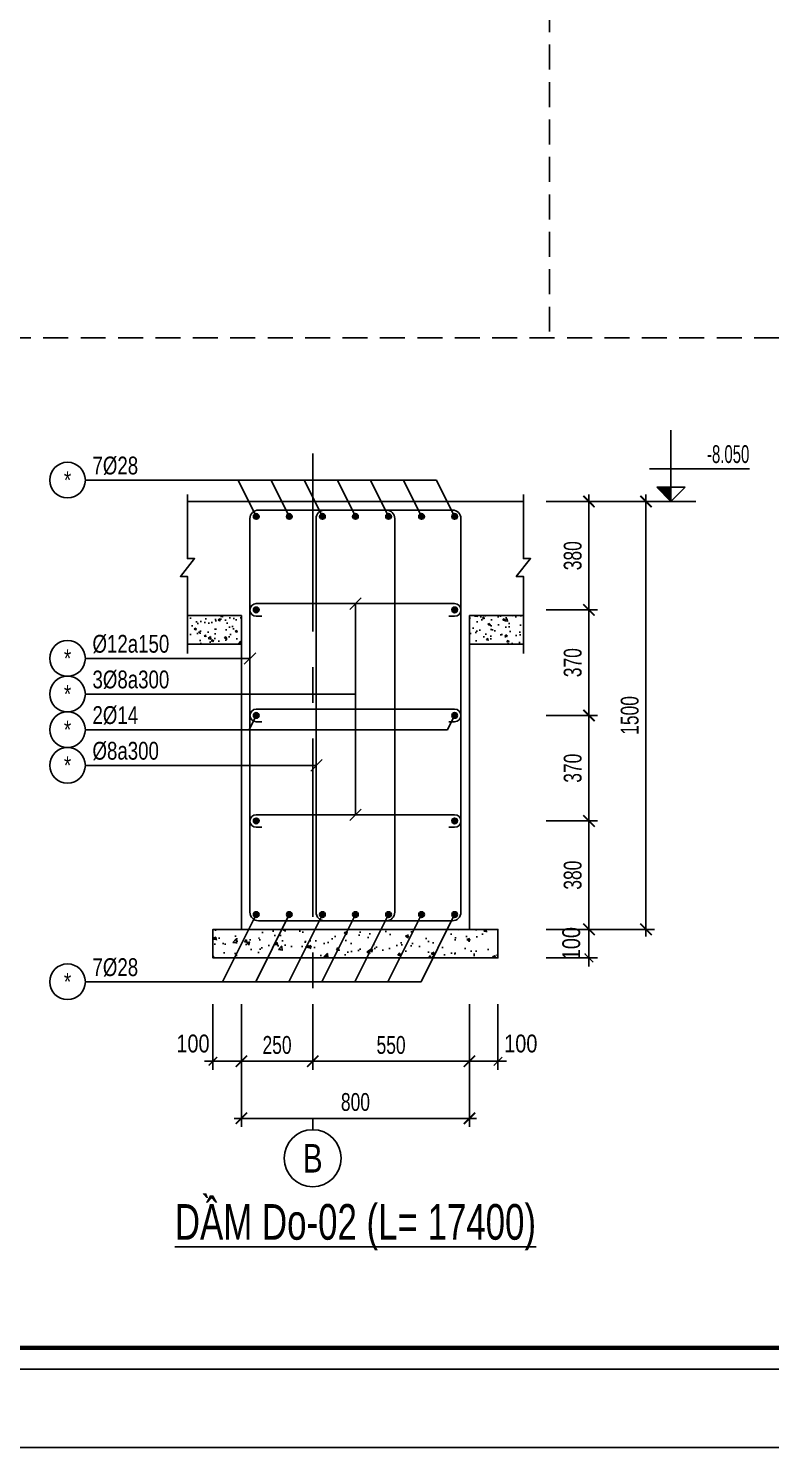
# Model space of a CAD drawing. Extents: x 71 to 2424299, y -14 to 1061502.
# Drawn here: x 1143199 to 1145802, y 521457 to 526433 of the extents above; entities that cross this region are included whole.
import ezdxf
from ezdxf.enums import TextEntityAlignment as Align

# ---------------------------------------------------------------- set-up
doc = ezdxf.new("R2010")
doc.units = 0
doc.header["$LTSCALE"] = 1000
doc.header["$MEASUREMENT"] = 0
doc.header["$PDMODE"] = 3
doc.linetypes.add('CENTER', pattern=[2, 1.25, -0.25, 0.25, -0.25])
doc.linetypes.add('HIDDEN', pattern=[0.375, 0.25, -0.125])
doc.layers.get('0').update_dxf_attribs({"linetype": 'CONTINUOUS'})
doc.layers.get('Defpoints').update_dxf_attribs({"linetype": 'CONTINUOUS'})
for name, color, linetype in [('CDC-KHUNGTEN', 7, 'CONTINUOUS'), ('CDC.02.DIM', 1, 'CONTINUOUS'), ('CDC.03.BORDER', 3, 'CONTINUOUS'), ('CDC.04.HIDDEN', 8, 'HIDDEN'), ('CDC.05.STEEL', 4, 'CONTINUOUS'), ('CDC.06.TEXT', 2, 'CONTINUOUS'), ('CDC.10.HATCH', 9, 'CONTINUOUS'), ('CDC.11.NOTE', 8, 'CONTINUOUS'), ('CDC.14.STEELNUM', 9, 'CONTINUOUS'), ('KCS_AXIS_SUB', 18, 'CENTER'), ('KCS_CHI', 1, 'CONTINUOUS'), ('KCS_HATCH', 201, 'CONTINUOUS'), ('KCS_SNODE', 6, 'CONTINUOUS'), ('KCS_STEEL', 4, 'CONTINUOUS'), ('KCS_TEXT', 2, 'CONTINUOUS')]:
    doc.layers.add(name, color=color, linetype=linetype)
doc.styles.add('ARIAL', font='arial.ttf', dxfattribs={"width": 0.8})
doc.styles.add('KCS_BIGTEXT', font='arial.ttf', dxfattribs={"width": 0.75})
doc.styles.add('KCS_SMTEXT', font='arial.ttf', dxfattribs={"width": 0.7})
doc.dimstyles.new('D25', dxfattribs={"dimtxt": 62.5, "dimasz": 30, "dimexe": 30, "dimexo": 0, "dimgap": 30, "dimtad": 1, "dimdec": 0, "dimzin": 13, "dimdsep": 46, "dimtxsty": 'ARIAL', "dimblk": 'ARCHTICK', "dimcen": 0, "dimdle": 30, "dimclrd": 256, "dimclre": 256, "dimclrt": 2, "dimadec": 0, "dimazin": 0, "dimtfac": 1, "dimtdec": 0, "dimtix": 1, "dimtmove": 2, "dimatfit": 0, "dimldrblk": 'ARCHTICK', "dimfxl": 1, "dimtolj": 1, "dimtzin": 13, "dimlwd": -1, "dimarcsym": 1})
doc.dimstyles.new('KCS_DIM25', dxfattribs={"dimscale": 25, "dimtxt": 2.5, "dimasz": 1.6, "dimexe": 1.2, "dimexo": 0, "dimgap": 1, "dimtad": 1, "dimdec": 0, "dimzin": 0, "dimdsep": 46, "dimtxsty": 'KCS_SMTEXT', "dimblk": 'ARCHTICK', "dimcen": 0, "dimdle": 1, "dimclrd": 256, "dimclre": 256, "dimclrt": 2, "dimadec": 0, "dimazin": 0, "dimtfac": 1, "dimtdec": 0, "dimtix": 1, "dimtmove": 2, "dimatfit": 3, "dimfxl": 1, "dimtolj": 1, "dimtzin": 0, "dimarcsym": 0})

# ---------------------------------------------------------------- blocks, each defined once
blk = doc.blocks.new('_ArchTick')
at = {"color": 0, "linetype": 'ByBlock', "const_width": 0.15}
blk.add_lwpolyline([(-0.5, -0.5), (0.5, 0.5)], dxfattribs=at)
blk = doc.blocks.new('*D260')
at = {"layer": 'CDC.02.DIM', "color": 1, "lineweight": -2, "ltscale": 0.5, "transparency": 16777216}
for p, q in [((1143946, 523011.6), (1143946, 522781.6)), ((1144196, 523011.6), (1144196, 522781.6)), ((1143921, 522811.6), (1144221, 522811.6))]:
    blk.add_line(p, q, dxfattribs=at)
at = {"layer": 'Defpoints', "color": 0, "ltscale": 0.5, "transparency": 16777216}
for p in [(1143946, 523011.6), (1144196, 523011.6), (1144196, 522811.6)]:
    blk.add_point(p, dxfattribs=at)
at = {"layer": 'CDC.02.DIM', "color": 1, "lineweight": -2, "ltscale": 0.5, "transparency": 16777216, "xscale": 40, "yscale": 40, "zscale": 40, "rotation": 180}
blk.add_blockref('_ArchTick', (1143946, 522811.6), dxfattribs=at)
at = {"layer": 'CDC.02.DIM', "color": 1, "lineweight": -2, "ltscale": 0.5, "transparency": 16777216, "xscale": 40, "yscale": 40, "zscale": 40}
blk.add_blockref('_ArchTick', (1144196, 522811.6), dxfattribs=at)
at = {"layer": 'CDC.02.DIM', "color": 2, "ltscale": 0.5, "transparency": 16777216, "insert": (1144071, 522868.5), "char_height": 62.5, "attachment_point": 5, "style": 'KCS_SMTEXT'}
blk.add_mtext('\\A1;250', dxfattribs=at)
blk = doc.blocks.new('*D261')
at = {"layer": 'CDC.02.DIM', "color": 1, "lineweight": -2, "ltscale": 0.5, "transparency": 16777216}
for p, q in [((1144196, 523011.6), (1144196, 522781.6)), ((1144746, 523011.6), (1144746, 522781.6)), ((1144771, 522811.6), (1144171, 522811.6))]:
    blk.add_line(p, q, dxfattribs=at)
at = {"layer": 'Defpoints', "color": 0, "ltscale": 0.5, "transparency": 16777216}
for p in [(1144196, 523011.6), (1144746, 523011.6), (1144196, 522811.6)]:
    blk.add_point(p, dxfattribs=at)
at = {"layer": 'CDC.02.DIM', "color": 1, "lineweight": -2, "ltscale": 0.5, "transparency": 16777216, "xscale": 40, "yscale": 40, "zscale": 40, "rotation": 180}
blk.add_blockref('_ArchTick', (1144196, 522811.6), dxfattribs=at)
at = {"layer": 'CDC.02.DIM', "color": 1, "lineweight": -2, "ltscale": 0.5, "transparency": 16777216, "xscale": 40, "yscale": 40, "zscale": 40}
blk.add_blockref('_ArchTick', (1144746, 522811.6), dxfattribs=at)
at = {"layer": 'CDC.02.DIM', "color": 2, "ltscale": 0.5, "transparency": 16777216, "insert": (1144471, 522868.5), "char_height": 62.5, "attachment_point": 5, "style": 'KCS_SMTEXT'}
blk.add_mtext('\\A1;550', dxfattribs=at)
blk = doc.blocks.new('*D262')
at = {"layer": 'CDC.02.DIM', "color": 1, "lineweight": -2, "ltscale": 0.5, "transparency": 16777216}
for p, q in [((1143946, 523011.6), (1143946, 522581.6)), ((1144746, 523011.6), (1144746, 522581.6)), ((1143921, 522611.6), (1144771, 522611.6))]:
    blk.add_line(p, q, dxfattribs=at)
at = {"layer": 'Defpoints', "color": 0, "ltscale": 0.5, "transparency": 16777216}
for p in [(1143946, 523011.6), (1144746, 523011.6), (1144746, 522611.6)]:
    blk.add_point(p, dxfattribs=at)
at = {"layer": 'CDC.02.DIM', "color": 1, "lineweight": -2, "ltscale": 0.5, "transparency": 16777216, "xscale": 40, "yscale": 40, "zscale": 40, "rotation": 180}
blk.add_blockref('_ArchTick', (1143946, 522611.6), dxfattribs=at)
at = {"layer": 'CDC.02.DIM', "color": 1, "lineweight": -2, "ltscale": 0.5, "transparency": 16777216, "xscale": 40, "yscale": 40, "zscale": 40}
blk.add_blockref('_ArchTick', (1144746, 522611.6), dxfattribs=at)
at = {"layer": 'CDC.02.DIM', "color": 2, "ltscale": 0.5, "transparency": 16777216, "insert": (1144346, 522668.5), "char_height": 62.5, "attachment_point": 5, "style": 'KCS_SMTEXT'}
blk.add_mtext('\\A1;800', dxfattribs=at)
blk = doc.blocks.new('*D263')
at = {"layer": 'CDC.02.DIM', "color": 1, "lineweight": -2, "ltscale": 0.5, "transparency": 16777216}
for p, q in [((1145015.2, 524394.1), (1145195.2, 524394.1)), ((1145165.2, 523999.1), (1145165.2, 524419.1)), ((1145015.2, 524024.1), (1145195.2, 524024.1))]:
    blk.add_line(p, q, dxfattribs=at)
at = {"layer": 'Defpoints', "color": 0, "ltscale": 0.5, "transparency": 16777216}
for p in [(1145015.2, 524394.1), (1145165.2, 524394.1), (1145015.2, 524024.1)]:
    blk.add_point(p, dxfattribs=at)
at = {"layer": 'CDC.02.DIM', "color": 1, "lineweight": -2, "ltscale": 0.5, "transparency": 16777216, "xscale": 40, "yscale": 40, "zscale": 40}
for p, rotation in [((1145165.2, 524394.1), 90), ((1145165.2, 524024.1), 270)]:
    blk.add_blockref('_ArchTick', p, dxfattribs=dict(at, rotation=rotation))
at = {"layer": 'CDC.02.DIM', "color": 2, "ltscale": 0.5, "transparency": 16777216, "insert": (1145108.3, 524209.1), "char_height": 62.5, "attachment_point": 5, "rotation": 90, "style": 'KCS_SMTEXT'}
blk.add_mtext('\\A1;370', dxfattribs=at)
blk = doc.blocks.new('*D264')
at = {"layer": 'CDC.02.DIM', "color": 1, "lineweight": -2, "ltscale": 0.5, "transparency": 16777216}
for p, q in [((1145165.2, 524049.1), (1145165.2, 523629.1)), ((1145015.2, 524024.1), (1145195.2, 524024.1)), ((1145015.2, 523654.1), (1145195.2, 523654.1))]:
    blk.add_line(p, q, dxfattribs=at)
at = {"layer": 'Defpoints', "color": 0, "ltscale": 0.5, "transparency": 16777216}
for p in [(1145015.2, 524024.1), (1145015.2, 523654.1), (1145165.2, 523654.1)]:
    blk.add_point(p, dxfattribs=at)
at = {"layer": 'CDC.02.DIM', "color": 1, "lineweight": -2, "ltscale": 0.5, "transparency": 16777216, "xscale": 40, "yscale": 40, "zscale": 40}
for p, rotation in [((1145165.2, 524024.1), 90), ((1145165.2, 523654.1), 270)]:
    blk.add_blockref('_ArchTick', p, dxfattribs=dict(at, rotation=rotation))
at = {"layer": 'CDC.02.DIM', "color": 2, "ltscale": 0.5, "transparency": 16777216, "insert": (1145108.3, 523839.1), "char_height": 62.5, "attachment_point": 5, "rotation": 90, "style": 'KCS_SMTEXT'}
blk.add_mtext('\\A1;370', dxfattribs=at)
blk = doc.blocks.new('*D265')
at = {"layer": 'CDC.02.DIM', "color": 1, "lineweight": -2, "ltscale": 0.5, "transparency": 16777216}
for p, q in [((1145165.2, 524799.1), (1145165.2, 524369.1)), ((1145015.2, 524774.1), (1145195.2, 524774.1)), ((1145015.2, 524394.1), (1145195.2, 524394.1))]:
    blk.add_line(p, q, dxfattribs=at)
at = {"layer": 'Defpoints', "color": 0, "ltscale": 0.5, "transparency": 16777216}
for p in [(1145015.2, 524774.1), (1145015.2, 524394.1), (1145165.2, 524394.1)]:
    blk.add_point(p, dxfattribs=at)
at = {"layer": 'CDC.02.DIM', "color": 1, "lineweight": -2, "ltscale": 0.5, "transparency": 16777216, "xscale": 40, "yscale": 40, "zscale": 40}
for p, rotation in [((1145165.2, 524774.1), 90), ((1145165.2, 524394.1), 270)]:
    blk.add_blockref('_ArchTick', p, dxfattribs=dict(at, rotation=rotation))
at = {"layer": 'CDC.02.DIM', "color": 2, "ltscale": 0.5, "transparency": 16777216, "insert": (1145108.3, 524584.1), "char_height": 62.5, "attachment_point": 5, "rotation": 90, "style": 'KCS_SMTEXT'}
blk.add_mtext('\\A1;380', dxfattribs=at)
blk = doc.blocks.new('*D266')
at = {"layer": 'CDC.02.DIM', "color": 1, "lineweight": -2, "ltscale": 0.5, "transparency": 16777216}
for p, q in [((1145015.2, 523654.1), (1145195.2, 523654.1)), ((1145165.2, 523249.1), (1145165.2, 523679.1)), ((1145015.2, 523274.1), (1145195.2, 523274.1))]:
    blk.add_line(p, q, dxfattribs=at)
at = {"layer": 'Defpoints', "color": 0, "ltscale": 0.5, "transparency": 16777216}
for p in [(1145015.2, 523654.1), (1145165.2, 523654.1), (1145015.2, 523274.1)]:
    blk.add_point(p, dxfattribs=at)
at = {"layer": 'CDC.02.DIM', "color": 1, "lineweight": -2, "ltscale": 0.5, "transparency": 16777216, "xscale": 40, "yscale": 40, "zscale": 40}
for p, rotation in [((1145165.2, 523654.1), 90), ((1145165.2, 523274.1), 270)]:
    blk.add_blockref('_ArchTick', p, dxfattribs=dict(at, rotation=rotation))
at = {"layer": 'CDC.02.DIM', "color": 2, "ltscale": 0.5, "transparency": 16777216, "insert": (1145108.3, 523464.1), "char_height": 62.5, "attachment_point": 5, "rotation": 90, "style": 'KCS_SMTEXT'}
blk.add_mtext('\\A1;380', dxfattribs=at)
blk = doc.blocks.new('*D267')
at = {"layer": 'CDC.02.DIM', "color": 1, "lineweight": -2, "ltscale": 0.5, "transparency": 16777216}
for p, q in [((1145365.2, 524799.1), (1145365.2, 523249.1)), ((1145015.2, 524774.1), (1145395.2, 524774.1)), ((1145015.2, 523274.1), (1145395.2, 523274.1))]:
    blk.add_line(p, q, dxfattribs=at)
at = {"layer": 'Defpoints', "color": 0, "ltscale": 0.5, "transparency": 16777216}
for p in [(1145015.2, 524774.1), (1145015.2, 523274.1), (1145365.2, 523274.1)]:
    blk.add_point(p, dxfattribs=at)
at = {"layer": 'CDC.02.DIM', "color": 1, "lineweight": -2, "ltscale": 0.5, "transparency": 16777216, "xscale": 40, "yscale": 40, "zscale": 40}
for p, rotation in [((1145365.2, 524774.1), 90), ((1145365.2, 523274.1), 270)]:
    blk.add_blockref('_ArchTick', p, dxfattribs=dict(at, rotation=rotation))
at = {"layer": 'CDC.02.DIM', "color": 2, "ltscale": 0.5, "transparency": 16777216, "insert": (1145308.3, 524024.1), "char_height": 62.5, "attachment_point": 5, "rotation": 90, "style": 'KCS_SMTEXT'}
blk.add_mtext('\\A1;1500', dxfattribs=at)
blk = doc.blocks.new('KCS_SNODE')
at = {"layer": 'KCS_SNODE'}
blk.add_hatch(color=256, dxfattribs=at).paths.add_polyline_path([(-10, 0, 1), (10, 0, 1)])
blk.add_circle((0, 0), 10, dxfattribs=at)
blk = doc.blocks.new('COS_CD')
at = {"layer": 'KCS_HATCH'}
blk.add_hatch(color=256, dxfattribs=at).paths.add_polyline_path([(37.5, 50), (87.5, 0), (87.5, 50)])
at = {"layer": 'KCS_CHI'}
for p, q in [((37.5, 50), (137.5, 50)), ((87.5, 0), (37.5, 50)), ((87.5, 0), (87.5, 50)), ((87.5, 0), (137.5, 50)), ((0, 0), (175, 0))]:
    blk.add_line(p, q, dxfattribs=at)
blk = doc.blocks.new('*D269')
at = {"layer": 'CDC.02.DIM', "lineweight": -2, "ltscale": 0.5, "transparency": 16777216}
for p, q in [((1143846, 523011.6), (1143846, 522781.6)), ((1143946, 523011.6), (1143946, 522781.6))]:
    blk.add_line(p, q, dxfattribs=at)
at = {"layer": 'CDC.02.DIM', "ltscale": 0.5, "transparency": 16777216}
for p, q in [((1143846, 522811.6), (1143816, 522811.6)), ((1143946, 522811.6), (1143846, 522811.6)), ((1143946, 522811.6), (1143976, 522811.6))]:
    blk.add_line(p, q, dxfattribs=at)
at = {"layer": 'Defpoints', "color": 0, "ltscale": 0.5, "transparency": 16777216}
for p in [(1143846, 523011.6), (1143946, 523011.6), (1143846, 522811.6)]:
    blk.add_point(p, dxfattribs=at)
at = {"layer": 'CDC.02.DIM', "ltscale": 0.5, "transparency": 16777216, "xscale": 30, "yscale": 30, "zscale": 30}
blk.add_blockref('_ArchTick', (1143846, 522811.6), dxfattribs=at)
at = {"layer": 'CDC.02.DIM', "ltscale": 0.5, "transparency": 16777216, "xscale": 30, "yscale": 30, "zscale": 30, "rotation": 180}
blk.add_blockref('_ArchTick', (1143946, 522811.6), dxfattribs=at)
at = {"layer": 'CDC.02.DIM', "color": 2, "ltscale": 0.5, "transparency": 16777216, "insert": (1143776, 522873.5), "char_height": 62.5, "attachment_point": 5, "style": 'ARIAL'}
blk.add_mtext('\\A1;100', dxfattribs=at)
blk = doc.blocks.new('*D271')
at = {"layer": 'CDC.02.DIM', "lineweight": -2, "ltscale": 0.5, "transparency": 16777216}
for p, q in [((1144746, 523011.6), (1144746, 522781.6)), ((1144846, 523011.6), (1144846, 522781.6))]:
    blk.add_line(p, q, dxfattribs=at)
at = {"layer": 'CDC.02.DIM', "ltscale": 0.5, "transparency": 16777216}
for p, q in [((1144746, 522811.6), (1144716, 522811.6)), ((1144746, 522811.6), (1144846, 522811.6)), ((1144846, 522811.6), (1144876, 522811.6))]:
    blk.add_line(p, q, dxfattribs=at)
at = {"layer": 'Defpoints', "color": 0, "ltscale": 0.5, "transparency": 16777216}
for p in [(1144746, 523011.6), (1144846, 523011.6), (1144846, 522811.6)]:
    blk.add_point(p, dxfattribs=at)
at = {"layer": 'CDC.02.DIM', "ltscale": 0.5, "transparency": 16777216, "xscale": 30, "yscale": 30, "zscale": 30}
blk.add_blockref('_ArchTick', (1144746, 522811.6), dxfattribs=at)
at = {"layer": 'CDC.02.DIM', "ltscale": 0.5, "transparency": 16777216, "xscale": 30, "yscale": 30, "zscale": 30, "rotation": 180}
blk.add_blockref('_ArchTick', (1144846, 522811.6), dxfattribs=at)
at = {"layer": 'CDC.02.DIM', "color": 2, "ltscale": 0.5, "transparency": 16777216, "insert": (1144926, 522873.5), "char_height": 62.5, "attachment_point": 5, "style": 'ARIAL'}
blk.add_mtext('\\A1;100', dxfattribs=at)
blk = doc.blocks.new('*D278')
at = {"layer": 'CDC.02.DIM', "ltscale": 0.5, "transparency": 16777216}
for p, q in [((1145165.2, 523274.1), (1145165.2, 523304.1)), ((1145165.2, 523274.1), (1145165.2, 523174.1)), ((1145165.2, 523174.1), (1145165.2, 523144.1))]:
    blk.add_line(p, q, dxfattribs=at)
at = {"layer": 'CDC.02.DIM', "lineweight": -2, "ltscale": 0.5, "transparency": 16777216}
for p, q in [((1145015.2, 523274.1), (1145195.2, 523274.1)), ((1145015.2, 523174.1), (1145195.2, 523174.1))]:
    blk.add_line(p, q, dxfattribs=at)
at = {"layer": 'Defpoints', "color": 0, "ltscale": 0.5, "transparency": 16777216}
for p in [(1145015.2, 523274.1), (1145015.2, 523174.1), (1145165.2, 523174.1)]:
    blk.add_point(p, dxfattribs=at)
at = {"layer": 'CDC.02.DIM', "ltscale": 0.5, "transparency": 16777216, "xscale": 30, "yscale": 30, "zscale": 30}
for p, rotation in [((1145165.2, 523274.1), 270), ((1145165.2, 523174.1), 90)]:
    blk.add_blockref('_ArchTick', p, dxfattribs=dict(at, rotation=rotation))
at = {"layer": 'CDC.02.DIM', "color": 2, "ltscale": 0.5, "transparency": 16777216, "insert": (1145103.3, 523224.1), "char_height": 62.5, "attachment_point": 5, "rotation": 90, "style": 'ARIAL'}
blk.add_mtext('\\A1;100', dxfattribs=at)
blk = doc.blocks.new('KHUNG TEN')
at = {"layer": 'CDC-KHUNGTEN', "color": 8}
blk.add_lwpolyline([(75096, 1100), (83000, 1100), (83000, 58300), (3000, 58300), (3000, 1100), (75096, 1100)], dxfattribs=at)
at = {"layer": 'CDC-KHUNGTEN', "color": 255, "lineweight": 60}
blk.add_lwpolyline([(74900, 1400), (74900, 58000), (3300, 58000), (3300, 1400), (74900, 1400)], close=True, dxfattribs=at)
at = {"layer": 'Defpoints', "color": 1, "ltscale": 0.2}
blk.add_lwpolyline([(0, 0), (0, 59400), (84100, 59400), (84100, 0), (0, 0)], close=True, dxfattribs=at)

msp = doc.modelspace()

# ---------------------------------------------------------------- hatches: boundary and pattern name
at = {"layer": 'CDC.10.HATCH', "ltscale": 0.5}
h = msp.add_hatch(dxfattribs=at)
h.set_pattern_fill('AR-CONC', color=256, scale=10, style=0)
h.set_pattern_definition([(50, (-122564.79, -10748.88), (71.7260183, -6.2752135), [7.5, -82.5]), (355, (-122564.79, -10748.88), (-13.8751334, 75.2192134), [6, -66]), (100.4514, (-122558.815, -10749.4), (57.850938, 68.9439542), [6.374019, -70.1142112]), (46.1842, (-122564.79, -10728.88), (106.724105, -16.5519014), [11.25, -123.75]), (96.6356, (-122555.9, -10730.26), (93.4662706, 97.411787), [9.561029, -105.1713]), (351.1842, (-122564.79, -10728.88), (93.4661945, 97.41186), [9, -99]), (21, (-122554.79, -10733.88), (59.6907052, -40.261889), [7.5, -82.5]), (326, (-122554.79, -10733.88), (24.331533, 72.5150045), [6, -66]), (71.4514, (-122549.82, -10737.235), (84.022263, 32.2530497), [6.374019, -70.1142112]), (37.5, (-122564.792, -10748.88), (1.21598553, 33.2893854), [0, -65.2, 0, -67, 0, -66.25]), (7.5, (-122564.792, -10748.88), (26.3069537, 39.4411712), [0, -38.2, 0, -63.7, 0, -25.25]), (327.5, (-122587.092, -10748.88), (53.3822436, -2.25548717), [0, -25, 0, -78, 0, -103.5]), (317.5, (-122597.09, -10748.88), (58.318617, 10.0104982), [0, -32.5, 0, -51.8, 0, -73.5])])
h.paths.add_polyline_path([(1143945.99, 524274.1), (1143945.99, 524374.1), (1143756.77, 524374.1), (1143756.77, 524274.1)])
h = msp.add_hatch(dxfattribs=at)
h.set_pattern_fill('AR-CONC', color=256, scale=10, style=0)
h.set_pattern_definition([(50, (-122564.79, -10748.88), (71.7260183, -6.2752135), [7.5, -82.5]), (355, (-122564.79, -10748.88), (-13.8751334, 75.2192134), [6, -66]), (100.4514, (-122558.815, -10749.4), (57.850938, 68.9439542), [6.374019, -70.1142112]), (46.1842, (-122564.79, -10728.88), (106.724105, -16.5519014), [11.25, -123.75]), (96.6356, (-122555.9, -10730.26), (93.4662706, 97.411787), [9.561029, -105.1713]), (351.1842, (-122564.79, -10728.88), (93.4661945, 97.41186), [9, -99]), (21, (-122554.79, -10733.88), (59.6907052, -40.261889), [7.5, -82.5]), (326, (-122554.79, -10733.88), (24.331533, 72.5150045), [6, -66]), (71.4514, (-122549.82, -10737.235), (84.022263, 32.2530497), [6.374019, -70.1142112]), (37.5, (-122564.792, -10748.88), (1.21598553, 33.2893854), [0, -65.2, 0, -67, 0, -66.25]), (7.5, (-122564.792, -10748.88), (26.3069537, 39.4411712), [0, -38.2, 0, -63.7, 0, -25.25]), (327.5, (-122587.092, -10748.88), (53.3822436, -2.25548717), [0, -25, 0, -78, 0, -103.5]), (317.5, (-122597.09, -10748.88), (58.318617, 10.0104982), [0, -32.5, 0, -51.8, 0, -73.5])])
h.paths.add_polyline_path([(1144935.21, 524274.1), (1144935.21, 524374.1), (1144745.99, 524374.1), (1144745.99, 524274.1)])
h = msp.add_hatch(dxfattribs=at)
h.set_pattern_fill('AR-CONC', color=256, scale=15, style=0)
h.set_pattern_definition([(50, (-2160504.19, 572889.07), (107.5890274, -9.4128202), [11.25, -123.75]), (355, (-2160504.19, 572889.07), (-20.8127, 112.82882), [9, -99]), (100.4514, (-2160495.23, 572888.29), (86.7764073, 103.4159313), [9.5610285, -105.1713168]), (46.1842, (-2160504.19, 572919.07), (160.0861573, -24.827852), [16.875, -185.625]), (96.6356, (-2160490.85, 572917), (140.199406, 146.117681), [14.341543, -157.75695]), (351.1842, (-2160504.19, 572919.07), (140.199292, 146.11779), [13.5, -148.5]), (21, (-2160489.19, 572911.57), (89.5360578, -60.3928336), [11.25, -123.75]), (326, (-2160489.19, 572911.57), (36.4972998, 108.7725068), [9, -99]), (71.4514, (-2160481.73, 572906.54), (126.0333943, 48.3795745), [9.5610285, -105.1713168]), (37.5, (-2160504.19, 572889.074), (1.8239783, 49.93407807), [0, -97.8, 0, -100.5, 0, -99.375]), (7.5, (-2160504.19, 572889.074), (39.4604306, 59.1617568), [0, -57.3, 0, -95.55, 0, -37.875]), (327.5, (-2160537.64, 572889.074), (80.07336543, -3.38323076), [0, -37.5, 0, -117, 0, -155.25]), (317.5, (-2160552.64, 572889.074), (87.4779254, 15.0157473), [0, -48.75, 0, -77.7, 0, -110.25])])
h.paths.add_polyline_path([(1143971.99, 523274.1), (1143945.99, 523274.1), (1143845.99, 523274.1), (1143845.99, 523199.1), (1143934.49, 523199.1)])
h.paths.add_polyline_path([(1144345.99, 523199.1), (1143845.99, 523199.1), (1143845.99, 523174.1), (1143945.99, 523174.1), (1144345.99, 523174.1)])
h.paths.add_polyline_path([(1144087.99, 523274.1), (1143971.99, 523274.1), (1143934.49, 523199.1), (1144050.49, 523199.1)])
h.paths.add_polyline_path([(1144203.99, 523274.1), (1144087.99, 523274.1), (1144050.49, 523199.1), (1144166.49, 523199.1)])
h.paths.add_polyline_path([(1144319.99, 523274.1), (1144203.99, 523274.1), (1144166.49, 523199.1), (1144282.49, 523199.1)])
h.paths.add_polyline_path([(1144345.99, 523274.1), (1144319.99, 523274.1), (1144282.49, 523199.1), (1144345.99, 523199.1)])
h.paths.add_polyline_path([(1144435.99, 523274.1), (1144345.99, 523274.1), (1144345.99, 523199.1), (1144398.49, 523199.1)], flags=17)
h.paths.add_polyline_path([(1144551.99, 523274.1), (1144435.99, 523274.1), (1144398.49, 523199.1), (1144514.49, 523199.1)], flags=17)
h.paths.add_polyline_path([(1144667.99, 523274.1), (1144551.99, 523274.1), (1144514.49, 523199.1), (1144630.49, 523199.1)], flags=17)
h.paths.add_polyline_path([(1144845.99, 523274.1), (1144745.99, 523274.1), (1144667.99, 523274.1), (1144630.49, 523199.1), (1144345.99, 523199.1), (1144345.99, 523174.1), (1144845.99, 523174.1)])

# ---------------------------------------------------------------- linework, layer by layer
at = {"layer": 'CDC.03.BORDER', "ltscale": 0.5}
for p, q in [((1143945.99, 524774.1), (1143756.77, 524774.1)), ((1143945.99, 524774.1), (1144745.99, 524774.1)), ((1144745.99, 524774.1), (1144935.21, 524774.1)), ((1143945.99, 524374.1), (1143756.77, 524374.1)), ((1143945.99, 523274.1), (1143945.99, 524374.1)), ((1144745.99, 523274.1), (1144745.99, 524374.1)), ((1144745.99, 524374.1), (1144935.21, 524374.1)), ((1143945.99, 524274.1), (1143756.77, 524274.1)), ((1144745.99, 524274.1), (1144935.21, 524274.1)), ((1143945.99, 523274.1), (1144745.99, 523274.1))]:
    msp.add_line(p, q, dxfattribs=at)
at = {"layer": 'CDC.04.HIDDEN', "ltscale": 0.35}
for p, q in [((1145027.01, 535957.16), (1145027.01, 525348.34)), ((1140494.57, 525348.34), (1148679.55, 525348.34))]:
    msp.add_line(p, q, dxfattribs=at)
at = {"layer": 'CDC.05.STEEL', "ltscale": 0.5}
for p, q in [((1144005.99, 524744.1), (1144685.99, 524744.1)), ((1143975.99, 523334.1), (1143975.99, 524714.1)), ((1144207.99, 523334.1), (1144207.99, 524714.1)), ((1144483.99, 524714.1), (1144483.99, 523334.1)), ((1144715.99, 524714.1), (1144715.99, 523334.1)), ((1143997.99, 524416.1), (1144693.99, 524416.1)), ((1143997.99, 524372.1), (1144017.99, 524372.1)), ((1144693.99, 524372.1), (1144673.99, 524372.1)), ((1143997.99, 524046.1), (1144693.99, 524046.1)), ((1143997.99, 524002.1), (1144017.99, 524002.1)), ((1144693.99, 524002.1), (1144673.99, 524002.1)), ((1143997.99, 523676.1), (1144693.99, 523676.1)), ((1143997.99, 523632.1), (1144017.99, 523632.1)), ((1144693.99, 523632.1), (1144673.99, 523632.1)), ((1144685.99, 523304.1), (1144005.99, 523304.1))]:
    msp.add_line(p, q, dxfattribs=at)
for centre, radius, start, end in [((1144005.99, 524714.1), 30, 90, 180), ((1144237.99, 524714.1), 30, 90, 180), ((1144453.99, 524714.1), 30, 0, 90), ((1144685.99, 524714.1), 30, 0, 90), ((1143997.99, 524394.1), 22, 90, 270), ((1144693.99, 524394.1), 22, 270, 90), ((1143997.99, 524024.1), 22, 90, 270), ((1144693.99, 524024.1), 22, 270, 90), ((1143997.99, 523654.1), 22, 90, 270), ((1144693.99, 523654.1), 22, 270, 90), ((1144005.99, 523334.1), 30, 180, 270), ((1144237.99, 523334.1), 30, 180, 270), ((1144453.99, 523334.1), 30, 270, 0), ((1144685.99, 523334.1), 30, 270, 0)]:
    msp.add_arc(centre, radius, start, end, dxfattribs=at)
at = {"layer": 'CDC.11.NOTE'}
for p, q in [((1145452.71, 524774.1), (1145452.71, 525024.1)), ((1143398.49, 524849.1), (1144630.49, 524849.1)), ((1143997.99, 524722.1), (1143934.49, 524849.1)), ((1144113.99, 524722.1), (1144050.49, 524849.1)), ((1144229.99, 524722.1), (1144166.49, 524849.1)), ((1144345.99, 524722.1), (1144282.49, 524849.1)), ((1144461.99, 524722.1), (1144398.49, 524849.1)), ((1144577.99, 524722.1), (1144514.49, 524849.1)), ((1144693.99, 524722.1), (1144630.49, 524849.1)), ((1145377.71, 524889.1), (1145727.71, 524889.1)), ((1144345.99, 524416.1), (1144345.99, 523676.1)), ((1143398.49, 524224.1), (1143975.99, 524224.1)), ((1143398.49, 524099.07), (1144347.81, 524099.07)), ((1143997.99, 524024.1), (1143972.99, 523974.1)), ((1144693.99, 524024.1), (1144668.99, 523974.1)), ((1143398.49, 523974.1), (1144668.99, 523974.1)), ((1143398.49, 523849.07), (1144209.81, 523849.07)), ((1143997.99, 523326.1), (1143880.13, 523090.38)), ((1144113.99, 523326.1), (1143996.13, 523090.38)), ((1144229.99, 523326.1), (1144112.13, 523090.38)), ((1144345.99, 523326.1), (1144228.13, 523090.38)), ((1144461.99, 523326.1), (1144344.13, 523090.38)), ((1144577.99, 523326.1), (1144460.13, 523090.38)), ((1144693.99, 523326.1), (1144576.13, 523090.38)), ((1143398.49, 523090.38), (1144576.13, 523090.38)), ((1144195.99, 522571.6), (1144195.99, 522611.6))]:
    msp.add_line(p, q, dxfattribs=at)
for points in [[(1143756.77, 524241.12), (1143756.77, 524511.6), (1143731.77, 524511.6), (1143781.77, 524574.1), (1143756.77, 524574.1), (1143756.77, 524799.1)], [(1144935.21, 524241.12), (1144935.21, 524511.6), (1144910.21, 524511.6), (1144960.21, 524574.1), (1144935.21, 524574.1), (1144935.21, 524799.1)], [(1144745.99, 523274.1), (1144845.99, 523274.1), (1144845.99, 523174.1), (1143945.99, 523174.1), (1143845.99, 523174.1), (1143845.99, 523274.1), (1143945.99, 523274.1)]]:
    msp.add_lwpolyline(points, dxfattribs=at)
msp.add_circle((1144195.99, 522471.6), 100, dxfattribs=at)
at = {"layer": 'CDC.14.STEELNUM'}
for centre in [(1143335.99, 524849.1), (1143335.99, 524224.1), (1143335.99, 524099.07), (1143335.99, 523974.1), (1143335.99, 523849.07), (1143335.99, 523090.38)]:
    msp.add_circle(centre, 62.5, dxfattribs=at)
at = {"layer": 'KCS_AXIS_SUB', "ltscale": 0.5}
msp.add_line((1144195.99, 524942.85), (1144195.99, 523011.6), dxfattribs=at)
at = {"layer": 'KCS_CHI', "color": 3, "ltscale": 0.5}
for p, q in [((1144325.99, 524396.1), (1144365.99, 524436.1)), ((1143955.99, 524204.1), (1143995.99, 524244.1)), ((1144189.81, 523829.07), (1144229.81, 523869.07)), ((1144325.99, 523656.1), (1144365.99, 523696.1))]:
    msp.add_line(p, q, dxfattribs=at)

# ---------------------------------------------------------------- block references
at = {"layer": 'CDC.06.TEXT', "xscale": 0.2499999999982123, "yscale": 0.2499999999982123, "zscale": 0.2499999999982123}
msp.add_blockref('KHUNG TEN', (1130204.55, 521457.16), dxfattribs=at)
at = {"layer": 'CDC.11.NOTE'}
msp.add_blockref('COS_CD', (1145365.21, 524774.1), dxfattribs=at)
at = {"layer": 'KCS_STEEL'}
for p in [(1143997.99, 524722.1), (1144113.99, 524722.1), (1144229.99, 524722.1), (1144345.99, 524722.1), (1144461.99, 524722.1), (1144577.99, 524722.1), (1144693.99, 524722.1), (1143997.99, 524394.1), (1144693.99, 524394.1), (1143997.99, 524024.1), (1144693.99, 524024.1), (1143997.99, 523654.1), (1144693.99, 523654.1), (1143997.99, 523326.1), (1144113.99, 523326.1), (1144229.99, 523326.1), (1144345.99, 523326.1), (1144461.99, 523326.1), (1144577.99, 523326.1), (1144693.99, 523326.1)]:
    msp.add_blockref('KCS_SNODE', p, dxfattribs=at)

# ---------------------------------------------------------------- texts
at = {"layer": 'CDC.06.TEXT', "ltscale": 0.5, "style": 'KCS_SMTEXT', "width": 0.7}
msp.add_text('%%UDẦM Do-02 (L= 17400)', height=125, dxfattribs=at).set_placement((1144345.99, 522186.02), align=Align.CENTER)
at = {"layer": 'CDC.14.STEELNUM', "style": 'KCS_SMTEXT', "width": 0.75}
for p in [(1143335.99, 524849.1), (1143335.99, 524224.1), (1143335.99, 524099.07), (1143335.99, 523974.1), (1143335.99, 523849.07), (1143335.99, 523090.38)]:
    msp.add_text('*', height=62.5, dxfattribs=at).set_placement(p, align=Align.MIDDLE_CENTER)
at = {"layer": 'KCS_TEXT', "ltscale": 0.5, "style": 'KCS_SMTEXT', "width": 0.6}
msp.add_text('-8.050', height=62.5, dxfattribs=at).set_placement((1145727.71, 524909.1), align=Align.RIGHT)
at = {"layer": 'KCS_TEXT', "ltscale": 0.5, "style": 'KCS_SMTEXT', "width": 0.75}
for s, p in [('7%%c28', (1143423.49, 524869.1)), ('%%c12a150', (1143423.49, 524244.1)), ('3%%c8a300', (1143423.49, 524119.07)), ('2%%c14', (1143423.49, 523994.1)), ('%%c8a300', (1143423.49, 523869.07)), ('7%%c28', (1143423.49, 523110.38))]:
    msp.add_text(s, height=62.5, dxfattribs=at).set_placement(p)
at = {"layer": 'KCS_TEXT', "ltscale": 0.5, "style": 'KCS_BIGTEXT', "width": 0.75}
msp.add_text('B', height=100, dxfattribs=at).set_placement((1144195.99, 522471.6), align=Align.MIDDLE_CENTER)

# ---------------------------------------------------------------- dimensions: what is measured, and where the dimension line sits
at = {"layer": 'CDC.02.DIM', "ltscale": 0.5}
for base, p1, p2, dimstyle, picture, middle in [((1145165.21, 524394.1), (1145015.21, 524774.1), (1145015.21, 524394.1), 'KCS_DIM25', '*D265', (1145108.28, 524584.1)), ((1145365.21, 523274.1), (1145015.21, 524774.1), (1145015.21, 523274.1), 'KCS_DIM25', '*D267', (1145308.3, 524024.1)), ((1145165.21, 524394.1), (1145015.21, 524024.1), (1145015.21, 524394.1), 'KCS_DIM25', '*D263', (1145108.28, 524209.1)), ((1145165.21, 523654.1), (1145015.21, 524024.1), (1145015.21, 523654.1), 'KCS_DIM25', '*D264', (1145108.28, 523839.1)), ((1145165.21, 523654.1), (1145015.21, 523274.1), (1145015.21, 523654.1), 'KCS_DIM25', '*D266', (1145108.28, 523464.1)), ((1145165.21, 523174.1), (1145015.21, 523274.1), (1145015.21, 523174.1), 'D25', '*D278', (1145103.3, 523224.1))]:
    dim = msp.add_linear_dim(base=base, p1=p1, p2=p2, angle=90, dimstyle=dimstyle, dxfattribs=at)
    dim.commit()
    dim.dimension.update_dxf_attribs({"geometry": picture, "text_midpoint": middle})
dim = msp.add_linear_dim(base=(1143845.99, 522811.6), p1=(1143945.99, 523011.6), p2=(1143845.99, 523011.6), angle=180, dimstyle='D25', dxfattribs=at)
dim.commit()
dim.dimension.update_dxf_attribs({"geometry": '*D269', "text_midpoint": (1143775.99, 522873.51), "dimtype": 160})
for base, p1, p2, picture, middle in [((1144195.99, 522811.6), (1143945.99, 523011.6), (1144195.99, 523011.6), '*D260', (1144070.99, 522868.51)), ((1144745.99, 522611.6), (1143945.99, 523011.6), (1144745.99, 523011.6), '*D262', (1144345.99, 522668.51)), ((1144195.99, 522811.6), (1144745.99, 523011.6), (1144195.99, 523011.6), '*D261', (1144470.99, 522868.51))]:
    dim = msp.add_linear_dim(base=base, p1=p1, p2=p2, dimstyle='KCS_DIM25', dxfattribs=at)
    dim.commit()
    dim.dimension.update_dxf_attribs({"geometry": picture, "text_midpoint": middle})
dim = msp.add_linear_dim(base=(1144845.99, 522811.6), p1=(1144745.99, 523011.6), p2=(1144845.99, 523011.6), dimstyle='D25', dxfattribs=at)
dim.commit()
dim.dimension.update_dxf_attribs({"geometry": '*D271', "text_midpoint": (1144925.99, 522873.51), "dimtype": 160})

doc.saveas('drawing.dxf')
